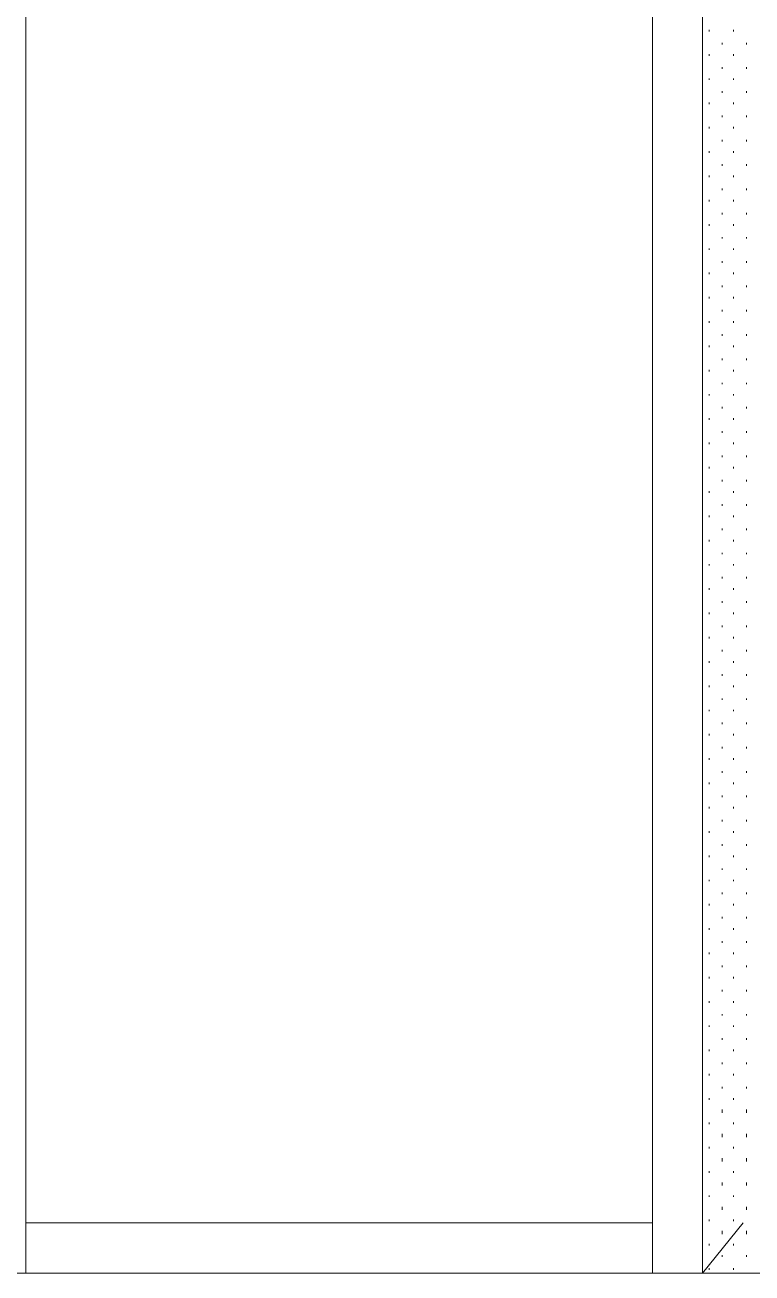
# Model space of a CAD drawing. Header units: inches. Extents: x -6061 to 13621, y -296 to 7483.
# Drawn here: x 12667.9 to 12703.9, y -121.5 to -59.7 of the extents above; entities that cross this region are included whole.
import ezdxf

# ---------------------------------------------------------------- set-up
doc = ezdxf.new("R2010")
doc.units = ezdxf.units.IN
doc.header["$MEASUREMENT"] = 0
doc.layers.get('0').update_dxf_attribs({"linetype": 'CONTINUOUS'})

msp = doc.modelspace()

# ---------------------------------------------------------------- linework, layer by layer
at = {"color": 7, "linetype": 'Continuous', "lineweight": 9, "true_color": 0x000007}
for p, q in [((12667.9847, -29.45513), (12667.9847, -121.47911)), ((12698.97972, -29.45513), (12698.97972, -121.47911)), ((12701.46252, -29.45513), (12701.46252, -121.47911)), ((12667.9847, -31.93793), (12667.9847, -118.9963)), ((12698.97972, -118.9963), (12698.97972, -31.93793)), ((12701.46252, -121.47911), (12701.46252, -31.93793)), ((12667.9847, -118.9963), (12698.97972, -118.9963)), ((12667.9847, -121.47911), (12667.9847, -118.9963)), ((12667.9847, -118.9963), (12698.97972, -118.9963)), ((12698.97972, -118.9963), (12698.97972, -121.47911)), ((12701.46252, -121.47911), (12703.46479, -118.9963)), ((12665.50189, -121.47911), (12667.9847, -121.47911)), ((12667.9847, -121.47911), (12665.50189, -121.47911)), ((12698.97972, -121.47911), (12667.9847, -121.47911)), ((12667.9847, -121.47911), (12698.97972, -121.47911)), ((12698.97972, -121.47911), (12701.46252, -121.47911)), ((12701.46252, -121.47911), (12698.97972, -121.47911)), ((12737.50325, -121.47911), (12701.46252, -121.47911)), ((12701.46252, -121.47911), (12737.50325, -121.47911))]:
    msp.add_line(p, q, dxfattribs=at)
at = {"color": 7, "linetype": 'Continuous', "lineweight": 9, "true_color": 0xffffff}
for p, q in [((12701.78289, -60.0497), (12701.78289, -59.96961)), ((12702.98424, -60.0497), (12702.98424, -59.96961)), ((12702.42361, -60.69042), (12702.42361, -60.61033)), ((12703.62497, -60.69042), (12703.62497, -60.61033)), ((12701.78289, -61.25105), (12701.78289, -61.17096)), ((12702.98424, -61.25105), (12702.98424, -61.17096)), ((12702.42361, -61.89178), (12702.42361, -61.81169)), ((12703.62497, -61.89178), (12703.62497, -61.81169)), ((12701.78289, -62.45241), (12701.78289, -62.37232)), ((12702.98424, -62.45241), (12702.98424, -62.37232)), ((12701.78289, -63.65377), (12701.78289, -63.57368)), ((12702.42361, -63.09314), (12702.42361, -63.01304)), ((12702.98424, -63.65377), (12702.98424, -63.57368)), ((12703.62497, -63.09314), (12703.62497, -63.01304)), ((12702.42361, -64.29449), (12702.42361, -64.2144)), ((12703.62497, -64.29449), (12703.62497, -64.2144)), ((12701.78289, -64.85513), (12701.78289, -64.77504)), ((12702.98424, -64.85513), (12702.98424, -64.77504)), ((12702.42361, -65.49585), (12702.42361, -65.41576)), ((12703.62497, -65.49585), (12703.62497, -65.41576)), ((12701.78289, -66.05648), (12701.78289, -65.97639)), ((12702.98424, -66.05648), (12702.98424, -65.97639)), ((12702.42361, -66.69721), (12702.42361, -66.61712)), ((12703.62497, -66.69721), (12703.62497, -66.61712)), ((12701.78289, -67.25784), (12701.78289, -67.17775)), ((12702.98424, -67.25784), (12702.98424, -67.17775)), ((12702.42361, -67.89857), (12702.42361, -67.81847)), ((12703.62497, -67.89857), (12703.62497, -67.81847)), ((12701.78289, -68.4592), (12701.78289, -68.37911)), ((12702.98424, -68.4592), (12702.98424, -68.37911)), ((12702.42361, -69.09992), (12702.42361, -69.01983)), ((12703.62497, -69.09992), (12703.62497, -69.01983)), ((12701.78289, -69.66056), (12701.78289, -69.58047)), ((12702.98424, -69.66056), (12702.98424, -69.58047)), ((12702.42361, -70.30128), (12702.42361, -70.22119)), ((12703.62497, -70.30128), (12703.62497, -70.22119)), ((12701.78289, -70.86191), (12701.78289, -70.78182)), ((12702.98424, -70.86191), (12702.98424, -70.78182)), ((12702.42361, -71.50264), (12702.42361, -71.42255)), ((12703.62497, -71.50264), (12703.62497, -71.42255)), ((12701.78289, -72.06327), (12701.78289, -71.98318)), ((12702.98424, -72.06327), (12702.98424, -71.98318)), ((12702.42361, -72.70399), (12702.42361, -72.6239)), ((12703.62497, -72.70399), (12703.62497, -72.6239)), ((12701.78289, -73.26463), (12701.78289, -73.18454)), ((12702.98424, -73.26463), (12702.98424, -73.18454)), ((12702.42361, -73.90535), (12702.42361, -73.82526)), ((12703.62497, -73.90535), (12703.62497, -73.82526)), ((12701.78289, -74.46599), (12701.78289, -74.3859)), ((12702.98424, -74.46599), (12702.98424, -74.3859)), ((12702.42361, -75.10671), (12702.42361, -75.02662)), ((12703.62497, -75.10671), (12703.62497, -75.02662)), ((12701.78289, -75.66734), (12701.78289, -75.58725)), ((12702.98424, -75.66734), (12702.98424, -75.58725)), ((12702.42361, -76.30807), (12702.42361, -76.22798)), ((12703.62497, -76.30807), (12703.62497, -76.22798)), ((12701.78289, -76.8687), (12701.78289, -76.78861)), ((12702.98424, -76.8687), (12702.98424, -76.78861)), ((12702.42361, -77.50942), (12702.42361, -77.42933)), ((12703.62497, -77.50942), (12703.62497, -77.42933)), ((12701.78289, -78.07006), (12701.78289, -77.98997)), ((12702.98424, -78.07006), (12702.98424, -77.98997)), ((12702.42361, -78.71078), (12702.42361, -78.63069)), ((12703.62497, -78.71078), (12703.62497, -78.63069)), ((12701.78289, -79.27142), (12701.78289, -79.19133)), ((12702.98424, -79.27142), (12702.98424, -79.19133)), ((12702.42361, -79.91214), (12702.42361, -79.83205)), ((12703.62497, -79.91214), (12703.62497, -79.83205)), ((12701.78289, -80.47277), (12701.78289, -80.39268)), ((12702.98424, -80.47277), (12702.98424, -80.39268)), ((12702.42361, -81.1135), (12702.42361, -81.03341)), ((12703.62497, -81.1135), (12703.62497, -81.03341)), ((12701.78289, -81.67413), (12701.78289, -81.59404)), ((12702.98424, -81.67413), (12702.98424, -81.59404)), ((12702.42361, -82.31485), (12702.42361, -82.23476)), ((12703.62497, -82.31485), (12703.62497, -82.23476)), ((12701.78289, -82.87549), (12701.78289, -82.7954)), ((12702.98424, -82.87549), (12702.98424, -82.7954)), ((12702.42361, -83.51621), (12702.42361, -83.43612)), ((12703.62497, -83.51621), (12703.62497, -83.43612)), ((12701.78289, -84.07685), (12701.78289, -83.99676)), ((12702.98424, -84.07685), (12702.98424, -83.99676)), ((12701.78289, -85.2782), (12701.78289, -85.19811)), ((12702.42361, -84.71757), (12702.42361, -84.63748)), ((12702.98424, -85.2782), (12702.98424, -85.19811)), ((12703.62497, -84.71757), (12703.62497, -84.63748)), ((12701.78289, -86.47956), (12701.78289, -86.39947)), ((12702.42361, -85.91893), (12702.42361, -85.83884)), ((12702.98424, -86.47956), (12702.98424, -86.39947)), ((12703.62497, -85.91893), (12703.62497, -85.83884)), ((12702.42361, -87.12028), (12702.42361, -87.04019)), ((12703.62497, -87.12028), (12703.62497, -87.04019)), ((12701.78289, -87.68092), (12701.78289, -87.60083)), ((12702.98424, -87.68092), (12702.98424, -87.60083)), ((12702.42361, -88.32164), (12702.42361, -88.24155)), ((12703.62497, -88.32164), (12703.62497, -88.24155)), ((12701.78289, -88.88228), (12701.78289, -88.80219)), ((12702.98424, -88.88228), (12702.98424, -88.80219)), ((12702.42361, -89.523), (12702.42361, -89.44291)), ((12703.62497, -89.523), (12703.62497, -89.44291)), ((12701.78289, -90.08363), (12701.78289, -90.00354)), ((12702.98424, -90.08363), (12702.98424, -90.00354)), ((12702.42361, -90.72436), (12702.42361, -90.64427)), ((12703.62497, -90.72436), (12703.62497, -90.64427)), ((12701.78289, -91.28499), (12701.78289, -91.2049)), ((12702.98424, -91.28499), (12702.98424, -91.2049)), ((12702.42361, -91.92571), (12702.42361, -91.84562)), ((12703.62497, -91.92571), (12703.62497, -91.84562)), ((12701.78289, -92.48635), (12701.78289, -92.40626)), ((12702.98424, -92.48635), (12702.98424, -92.40626)), ((12702.42361, -93.12707), (12702.42361, -93.04698)), ((12703.62497, -93.12707), (12703.62497, -93.04698)), ((12701.78289, -93.68771), (12701.78289, -93.60761)), ((12702.98424, -93.68771), (12702.98424, -93.60761)), ((12702.42361, -94.32843), (12702.42361, -94.24834)), ((12703.62497, -94.32843), (12703.62497, -94.24834)), ((12701.78289, -94.88906), (12701.78289, -94.80897)), ((12702.98424, -94.88906), (12702.98424, -94.80897)), ((12702.42361, -95.52979), (12702.42361, -95.4497)), ((12703.62497, -95.52979), (12703.62497, -95.4497)), ((12701.78289, -96.09042), (12701.78289, -96.01033)), ((12702.98424, -96.09042), (12702.98424, -96.01033)), ((12702.42361, -96.73114), (12702.42361, -96.65105)), ((12703.62497, -96.73114), (12703.62497, -96.65105)), ((12701.78289, -97.29178), (12701.78289, -97.21169)), ((12702.98424, -97.29178), (12702.98424, -97.21169)), ((12702.42361, -97.9325), (12702.42361, -97.85241)), ((12703.62497, -97.9325), (12703.62497, -97.85241)), ((12701.78289, -98.49314), (12701.78289, -98.41304)), ((12702.98424, -98.49314), (12702.98424, -98.41304)), ((12702.42361, -99.13386), (12702.42361, -99.05377)), ((12703.62497, -99.13386), (12703.62497, -99.05377)), ((12701.78289, -99.69449), (12701.78289, -99.6144)), ((12702.98424, -99.69449), (12702.98424, -99.6144)), ((12702.42361, -100.33522), (12702.42361, -100.25513)), ((12703.62497, -100.33522), (12703.62497, -100.25513)), ((12701.78289, -100.89585), (12701.78289, -100.81576)), ((12702.98424, -100.89585), (12702.98424, -100.81576)), ((12702.42361, -101.53657), (12702.42361, -101.45648)), ((12703.62497, -101.53657), (12703.62497, -101.45648)), ((12701.78289, -102.09721), (12701.78289, -102.01712)), ((12702.98424, -102.09721), (12702.98424, -102.01712)), ((12702.42361, -102.73793), (12702.42361, -102.65784)), ((12703.62497, -102.73793), (12703.62497, -102.65784)), ((12701.78289, -103.29857), (12701.78289, -103.21847)), ((12702.98424, -103.29857), (12702.98424, -103.21847)), ((12702.42361, -103.93929), (12702.42361, -103.8592)), ((12703.62497, -103.93929), (12703.62497, -103.8592)), ((12701.78289, -104.49992), (12701.78289, -104.41983)), ((12702.98424, -104.49992), (12702.98424, -104.41983)), ((12702.42361, -105.14065), (12702.42361, -105.06056)), ((12703.62497, -105.14065), (12703.62497, -105.06056)), ((12701.78289, -105.70128), (12701.78289, -105.62119)), ((12702.98424, -105.70128), (12702.98424, -105.62119)), ((12701.78289, -106.90264), (12701.78289, -106.82255)), ((12702.42361, -106.342), (12702.42361, -106.26191)), ((12702.98424, -106.90264), (12702.98424, -106.82255)), ((12703.62497, -106.342), (12703.62497, -106.26191)), ((12701.78289, -108.10399), (12701.78289, -108.0239)), ((12702.42361, -107.54336), (12702.42361, -107.46327)), ((12702.98424, -108.10399), (12702.98424, -108.0239)), ((12703.62497, -107.54336), (12703.62497, -107.46327)), ((12702.42361, -108.74472), (12702.42361, -108.66463)), ((12703.62497, -108.74472), (12703.62497, -108.66463)), ((12701.78289, -109.30535), (12701.78289, -109.22526)), ((12702.98424, -109.30535), (12702.98424, -109.22526)), ((12702.42361, -109.94608), (12702.42361, -109.86599)), ((12703.62497, -109.94608), (12703.62497, -109.86599)), ((12701.78289, -110.50671), (12701.78289, -110.42662)), ((12702.98424, -110.50671), (12702.98424, -110.42662)), ((12702.42361, -111.14743), (12702.42361, -111.06734)), ((12703.62497, -111.14743), (12703.62497, -111.06734)), ((12701.78289, -111.70807), (12701.78289, -111.62798)), ((12702.98424, -111.70807), (12702.98424, -111.62798)), ((12702.42361, -112.34879), (12702.42361, -112.2687)), ((12703.62497, -112.34879), (12703.62497, -112.2687)), ((12701.78289, -112.90942), (12701.78289, -112.82933)), ((12702.98424, -112.90942), (12702.98424, -112.82933)), ((12702.42361, -113.55015), (12702.42361, -113.38997)), ((12703.62497, -113.55015), (12703.62497, -113.38997)), ((12701.78289, -114.11078), (12701.78289, -114.03069)), ((12702.98424, -114.11078), (12702.98424, -114.03069)), ((12702.42361, -114.75151), (12702.42361, -114.59133)), ((12703.62497, -114.75151), (12703.62497, -114.59133)), ((12701.78289, -115.31214), (12701.78289, -115.23205)), ((12702.98424, -115.31214), (12702.98424, -115.23205)), ((12702.42361, -115.95286), (12702.42361, -115.79268)), ((12703.62497, -115.95286), (12703.62497, -115.79268)), ((12701.78289, -116.5135), (12701.78289, -116.43341)), ((12702.98424, -116.5135), (12702.98424, -116.43341)), ((12702.42361, -117.15422), (12702.42361, -116.99404)), ((12703.62497, -117.15422), (12703.62497, -116.99404)), ((12701.78289, -117.71485), (12701.78289, -117.63476)), ((12702.98424, -117.71485), (12702.98424, -117.63476)), ((12702.42361, -118.35558), (12702.42361, -118.1954)), ((12703.62497, -118.35558), (12703.62497, -118.1954)), ((12701.78289, -118.91621), (12701.78289, -118.83612)), ((12702.98424, -118.91621), (12702.98424, -118.83612)), ((12702.42361, -119.55694), (12702.42361, -119.39676)), ((12703.62497, -119.55694), (12703.62497, -119.39676)), ((12701.78289, -120.11757), (12701.78289, -120.03748)), ((12702.98424, -120.11757), (12702.98424, -120.03748)), ((12702.42361, -120.6782), (12702.42361, -120.59811)), ((12703.62497, -120.6782), (12703.62497, -120.59811)), ((12701.78289, -121.31893), (12701.78289, -121.23884)), ((12702.98424, -121.31893), (12702.98424, -121.23884))]:
    msp.add_line(p, q, dxfattribs=at)

doc.saveas('drawing.dxf')
